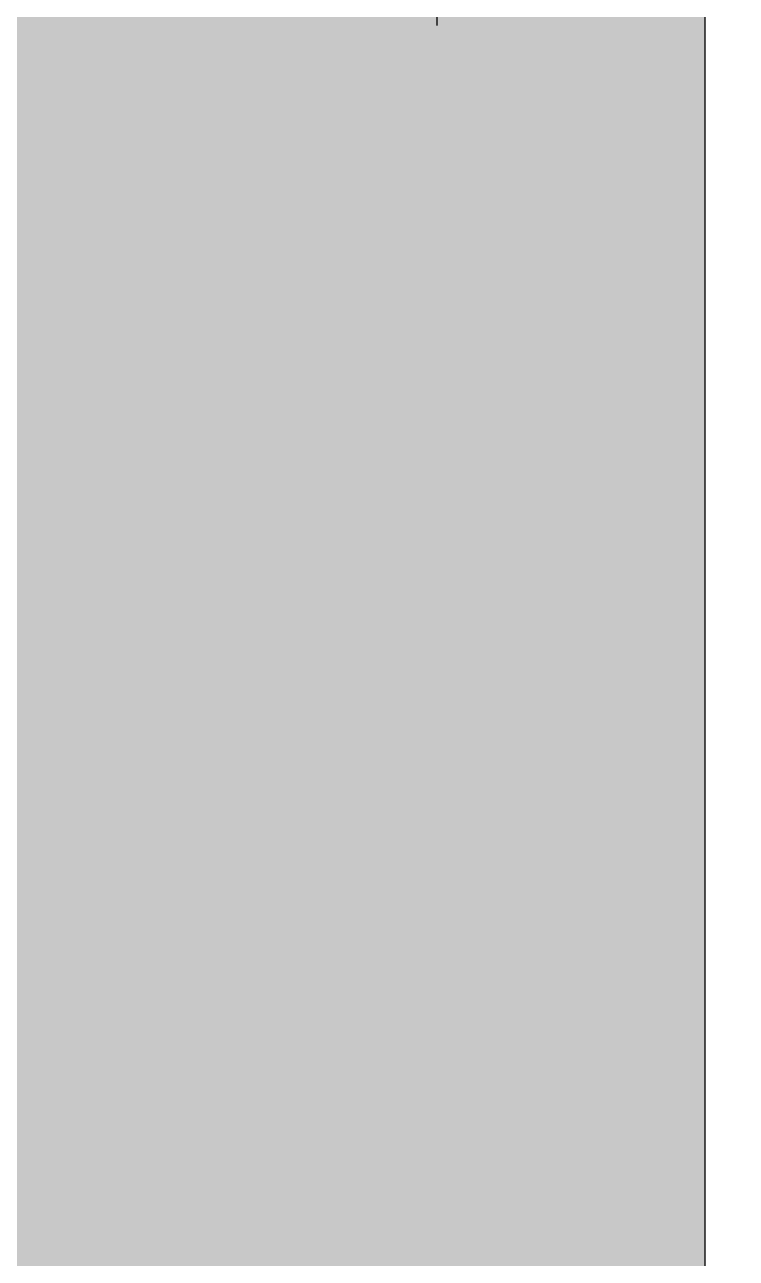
# Model space of a CAD drawing. Header units: millimetres. Extents: x -3567 to 83618, y -21481 to 19784.
# Drawn here: x 6201 to 6540, y 6542 to 7130 of the extents above; entities that cross this region are included whole.
import ezdxf
from ezdxf.enums import TextEntityAlignment as Align

# ---------------------------------------------------------------- set-up
doc = ezdxf.new("R2010")
doc.units = ezdxf.units.MM
doc.header["$LTSCALE"] = 150
doc.linetypes.add('ACAD_ISO10W100', pattern=[18, 12, -3, 0, -3])
for name, color, linetype in [('1625_East Villa$0$ad-Elevation 10', 8, 'Continuous'), ('1625_East Villa$0$ad-Furniture', 8, 'Continuous'), ('ad-Section Line', 2, 'Continuous')]:
    doc.layers.add(name, color=color, linetype=linetype)
doc.styles.add('ARIAL', font='arial.ttf')

# ---------------------------------------------------------------- blocks, each defined once
blk = doc.blocks.new('enuklfk')
at = {"layer": 'ad-Section Line', "linetype": 'ACAD_ISO10W100', "ltscale": 0.5}
blk.add_line((-3847.77, 0), (829.32, 0), dxfattribs=at)
at = {"layer": 'ad-Section Line', "linetype": 'Continuous', "style": 'ARIAL', "width": 0.8}
blk.add_attdef('SECTION-LETTER', text='', height=80, rotation=2340, dxfattribs=at).set_placement((916.85, 0), align=Align.MIDDLE)
blk = doc.blocks.new('zw$4759')
at = {"layer": 'ad-Section Line'}
for p, xscale, yscale, zscale, rotation in [((6397.38, -1540.16), 4.313292429215453, 4.313292429215453, 4.313292429215453, 90), ((953.45, -7004.27), 4.313292429215451, 4.313292429215451, 4.313292429215451, 180)]:
    blk.add_blockref('enuklfk', p, dxfattribs=dict(at, xscale=xscale, yscale=yscale, zscale=zscale, rotation=rotation))
blk = doc.blocks.new('1625_East Villa$0$zw$DAD3')
at = {"transparency": 33554610}
h = blk.add_hatch(dxfattribs=at)
h.set_pattern_fill('DOTS', color=35, scale=20, angle=360)
h.set_pattern_definition([(360, (-800139.518, 271344.397), (15.875, 31.75), [0, -31.75])])
h.paths.add_polyline_path([(450, -2530), (2915, -2530), (2915, -450), (450, -450)])
at = {"layer": '1625_East Villa$0$ad-Elevation 10'}
blk.add_lwpolyline([(450, -2530), (2915, -2530), (2915, -450), (450, -450)], close=True, dxfattribs=at)
blk = doc.blocks.new('1625_East Villa$0$zw$D46D')
at = {"layer": '1625_East Villa$0$ad-Furniture'}
blk.add_blockref('1625_East Villa$0$zw$DAD3', (3610, 8185), dxfattribs=at)
blk = doc.blocks.new('1625_East Villa')
at = {"layer": '1625_East Villa$0$ad-Furniture'}
blk.add_blockref('1625_East Villa$0$zw$D46D', (0, 0), dxfattribs=at)

msp = doc.modelspace()

# ---------------------------------------------------------------- block references
msp.add_blockref('1625_East Villa', (0, 0))

# ---------------------------------------------------------------- next in the draw order: block references
msp.add_blockref('zw$4759', (0, 13620))

doc.saveas('drawing.dxf')
